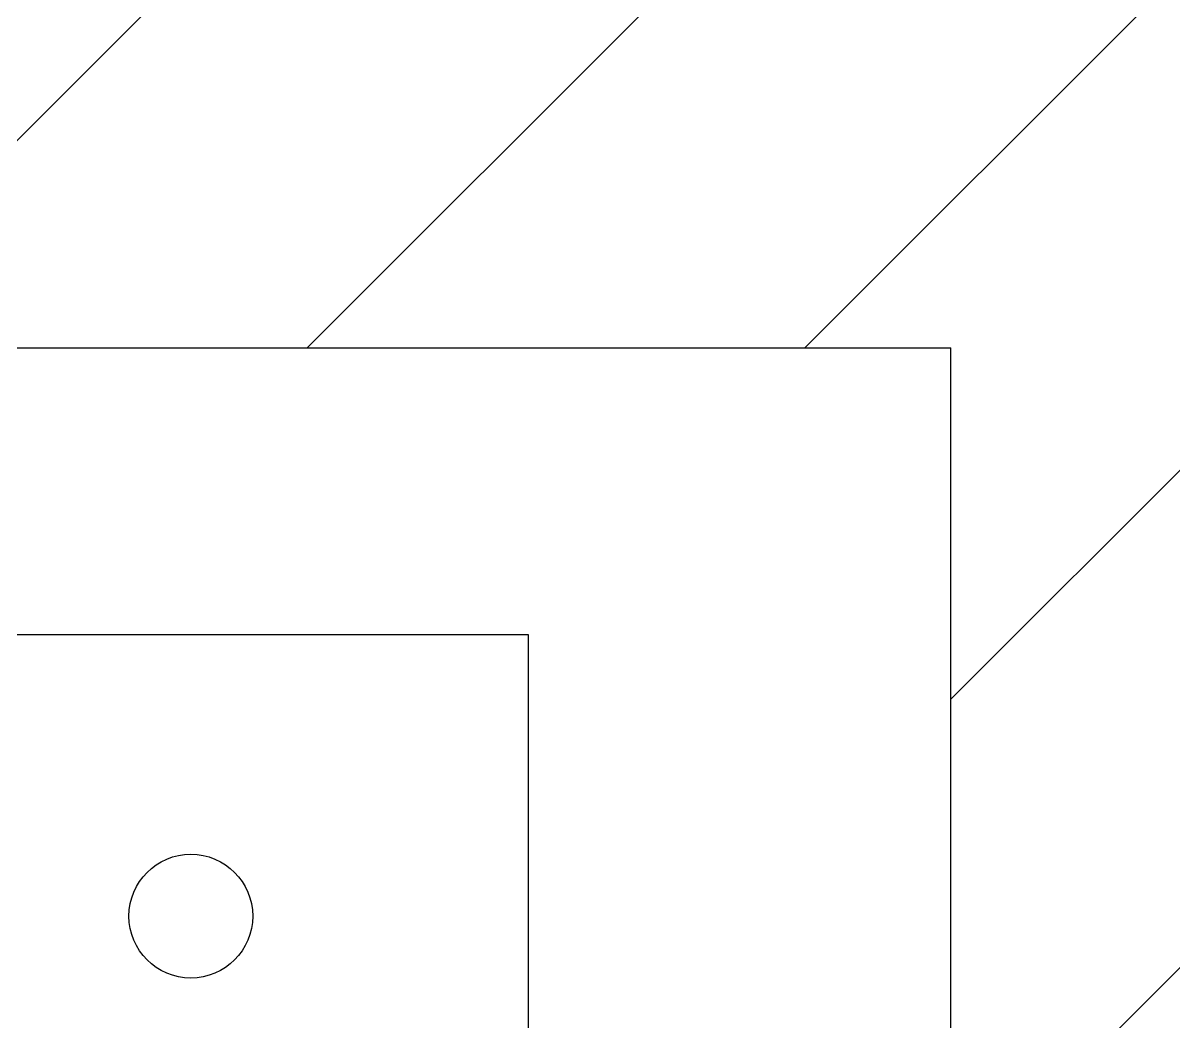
# Model space of a CAD drawing. Header units: millimetres. Extents: x -179594 to 13478, y -20517 to 22627.
# Drawn here: x 10161.2 to 10365.6, y 4379.5 to 4557 of the extents above; entities that cross this region are included whole.
import ezdxf

# ---------------------------------------------------------------- set-up
doc = ezdxf.new("R2010")
doc.units = ezdxf.units.MM
doc.header["$MEASUREMENT"] = 0
doc.layers.get('0').update_dxf_attribs({"lineweight": 25})
doc.layers.add('D', color=3, linetype='Continuous', lineweight=13)

msp = doc.modelspace()

# ---------------------------------------------------------------- hatches: boundary and pattern name
at = {"layer": 'D', "ltscale": 30}
h = msp.add_hatch(dxfattribs=at)
h.set_pattern_fill('ANSI31', color=256, scale=500, style=0)
h.set_pattern_definition([(45, (227163.32, 23019.17), (-44.194174, 44.194174), [])])
h.paths.add_polyline_path([(8625.963, 4486.253), (8625.963, 5399.319), (11125.963, 5399.319), (11125.963, 4486.253), (10456.747, 4486.253), (10456.747, 2699.319), (10325.963, 2699.319), (10325.963, 4499.319), (9425.963, 4499.319), (9425.963, 2699.319), (9295.178, 2699.319), (9295.178, 4486.253)])

# ---------------------------------------------------------------- linework, layer by layer
for p in [(9425.963, 4499.319), (10325.963, 3819.319)]:
    msp.add_line(p, (10325.963, 4499.319))
msp.add_lwpolyline([(9500.963, 4228.319), (10250.963, 4228.319), (10250.963, 4448.319), (9500.963, 4448.319), (9500.963, 4228.319)], close=True)
msp.add_circle((10190.963, 4398.319), 11)

doc.saveas('drawing.dxf')
